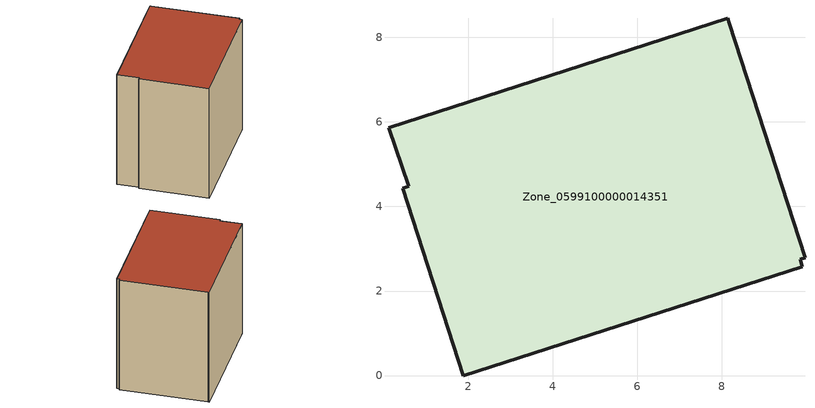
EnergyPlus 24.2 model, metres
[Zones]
Zone_0599100000014351
 floor ground (C_G): 0.12,5.87 8.14,8.45 8.18,8.34 9.97,2.79 9.85,2.75 9.9,2.58 1.89,0 0.45,4.43 0.59,4.48 z3.85
 wall outside (C_F): 9.9,2.58 9.85,2.75 9.97,2.79 8.18,8.34 8.14,8.45 0.12,5.87 0.59,4.48 0.45,4.43 1.89,0 9.9,2.58 z3.85:12.15
 roof outside (C_R): 8.14,8.45 0.12,5.87 0.59,4.48 0.45,4.43 1.89,0 9.9,2.58 9.85,2.75 9.97,2.79 8.18,8.34 z12.15
[BUILDING]
Pand.0599100000014351: North Axis=0; Terrain=City; Loads Convergence Tolerance Value=0.04; Temperature Convergence Tolerance Value=0.4; Solar Distribution=FullExterior; Maximum Number of Warmup Days=25; Minimum Number of Warmup Days=1
[Site:Location]
Rotterdam.The.Hague.AP_ZH_NLD Design_Conditions: Latitude=51.96; Longitude=4.45; Time Zone=1; Elevation=-4.5
[SITE:GROUNDTEMPERATURE:BUILDINGSURFACE]
18, 18, 18, 18, 18, 18, 18, 18, 18, 18, 18, 18
[MATERIAL] Thermal Absorptance=0.9; Solar Absorptance=0.7; Visible Absorptance=0.7
Name | Roughness | Thickness | Conductivity | Density | Specific Heat
G.TC.1946-1964 | MediumSmooth | 0.15 | 1 | 540 | 1210
F.TC.1946-1964 | Rough | 0.3 | 0.857143 | 1920 | 840
R.TC.1946-1964 | MediumRough | 0.2 | 0.235294 | 1500 | 1000
[CONSTRUCTION]
C_G: G.TC.1946-1964
C_F: F.TC.1946-1964
C_R: R.TC.1946-1964
[ZONE]
Zone_0599100000014351: Type=1; Multiplier=1; Ceiling Height=Autocalculate; Volume=Autocalculate; Floor Area=autocalculate; Part of Total Floor Area=Yes
[ZONEINFILTRATION:DESIGNFLOWRATE]
Infil_Zone_0599100000014351: Zone or ZoneList or Space or SpaceList=Zone_0599100000014351; Schedule=AlwaysOn; Design Flow Rate Calculation Method=Flow/Area; Flow Rate per Floor Area=0.003; Constant Term Coefficient=1; Temperature Term Coefficient=0; Velocity Term Coefficient=0; Velocity Squared Term Coefficient=0
[HVACTEMPLATE:ZONE:IDEALLOADSAIRSYSTEM]
Zone_0599100000014351: Maximum Heating Supply Air Temperature=50; Minimum Cooling Supply Air Temperature=13; Maximum Heating Supply Air Humidity Ratio=0.0156; Minimum Cooling Supply Air Humidity Ratio=0.0077; Heating Limit=NoLimit; Cooling Limit=NoLimit; Dehumidification Control Type=ConstantSensibleHeatRatio; Cooling Sensible Heat Ratio=0.7; Dehumidification Setpoint=60; Humidification Control Type=None; Humidification Setpoint=30; Outdoor Air Method=None; Outdoor Air Flow Rate per Person=0.00944; Outdoor Air Flow Rate per Zone Floor Area=0; Outdoor Air Flow Rate per Zone=0; Demand Controlled Ventilation Type=None; Outdoor Air Economizer Type=NoEconomizer; Heat Recovery Type=None; Sensible Heat Recovery Effectiveness=0.7; Latent Heat Recovery Effectiveness=0.65
[ZONECONTROL:THERMOSTAT]
ThermostatControl_Zone_0599100000014351: Zone or ZoneList=Zone_0599100000014351; Control Type Schedule=DualSetpointControlType; Control 1=Thermostat_Zone_0599100000014351; Temperature Difference Between Cutout And Setpoint=0
[THERMOSTATSETPOINT:DUALSETPOINT]
Thermostat_Zone_0599100000014351: Heating Setpoint Temperature Schedule=HeatingSetpoint_Zone_0599100000014351; Cooling Setpoint Temperature Schedule=CoolingSetpoint_Zone_0599100000014351
[SCHEDULE:COMPACT]
HeatingSetpoint_Zone_0599100000014351: Through: 12/31, For: AllDays, Until: 24:00, 21
CoolingSetpoint_Zone_0599100000014351: Through: 12/31, For: AllDays, Until: 24:00, 24
DualSetpointControlType: Through: 12/31, For: AllDays, Until: 24:00, 4
AlwaysOn: Through: 12/31, For: AllDays, Until: 24:00, 1
